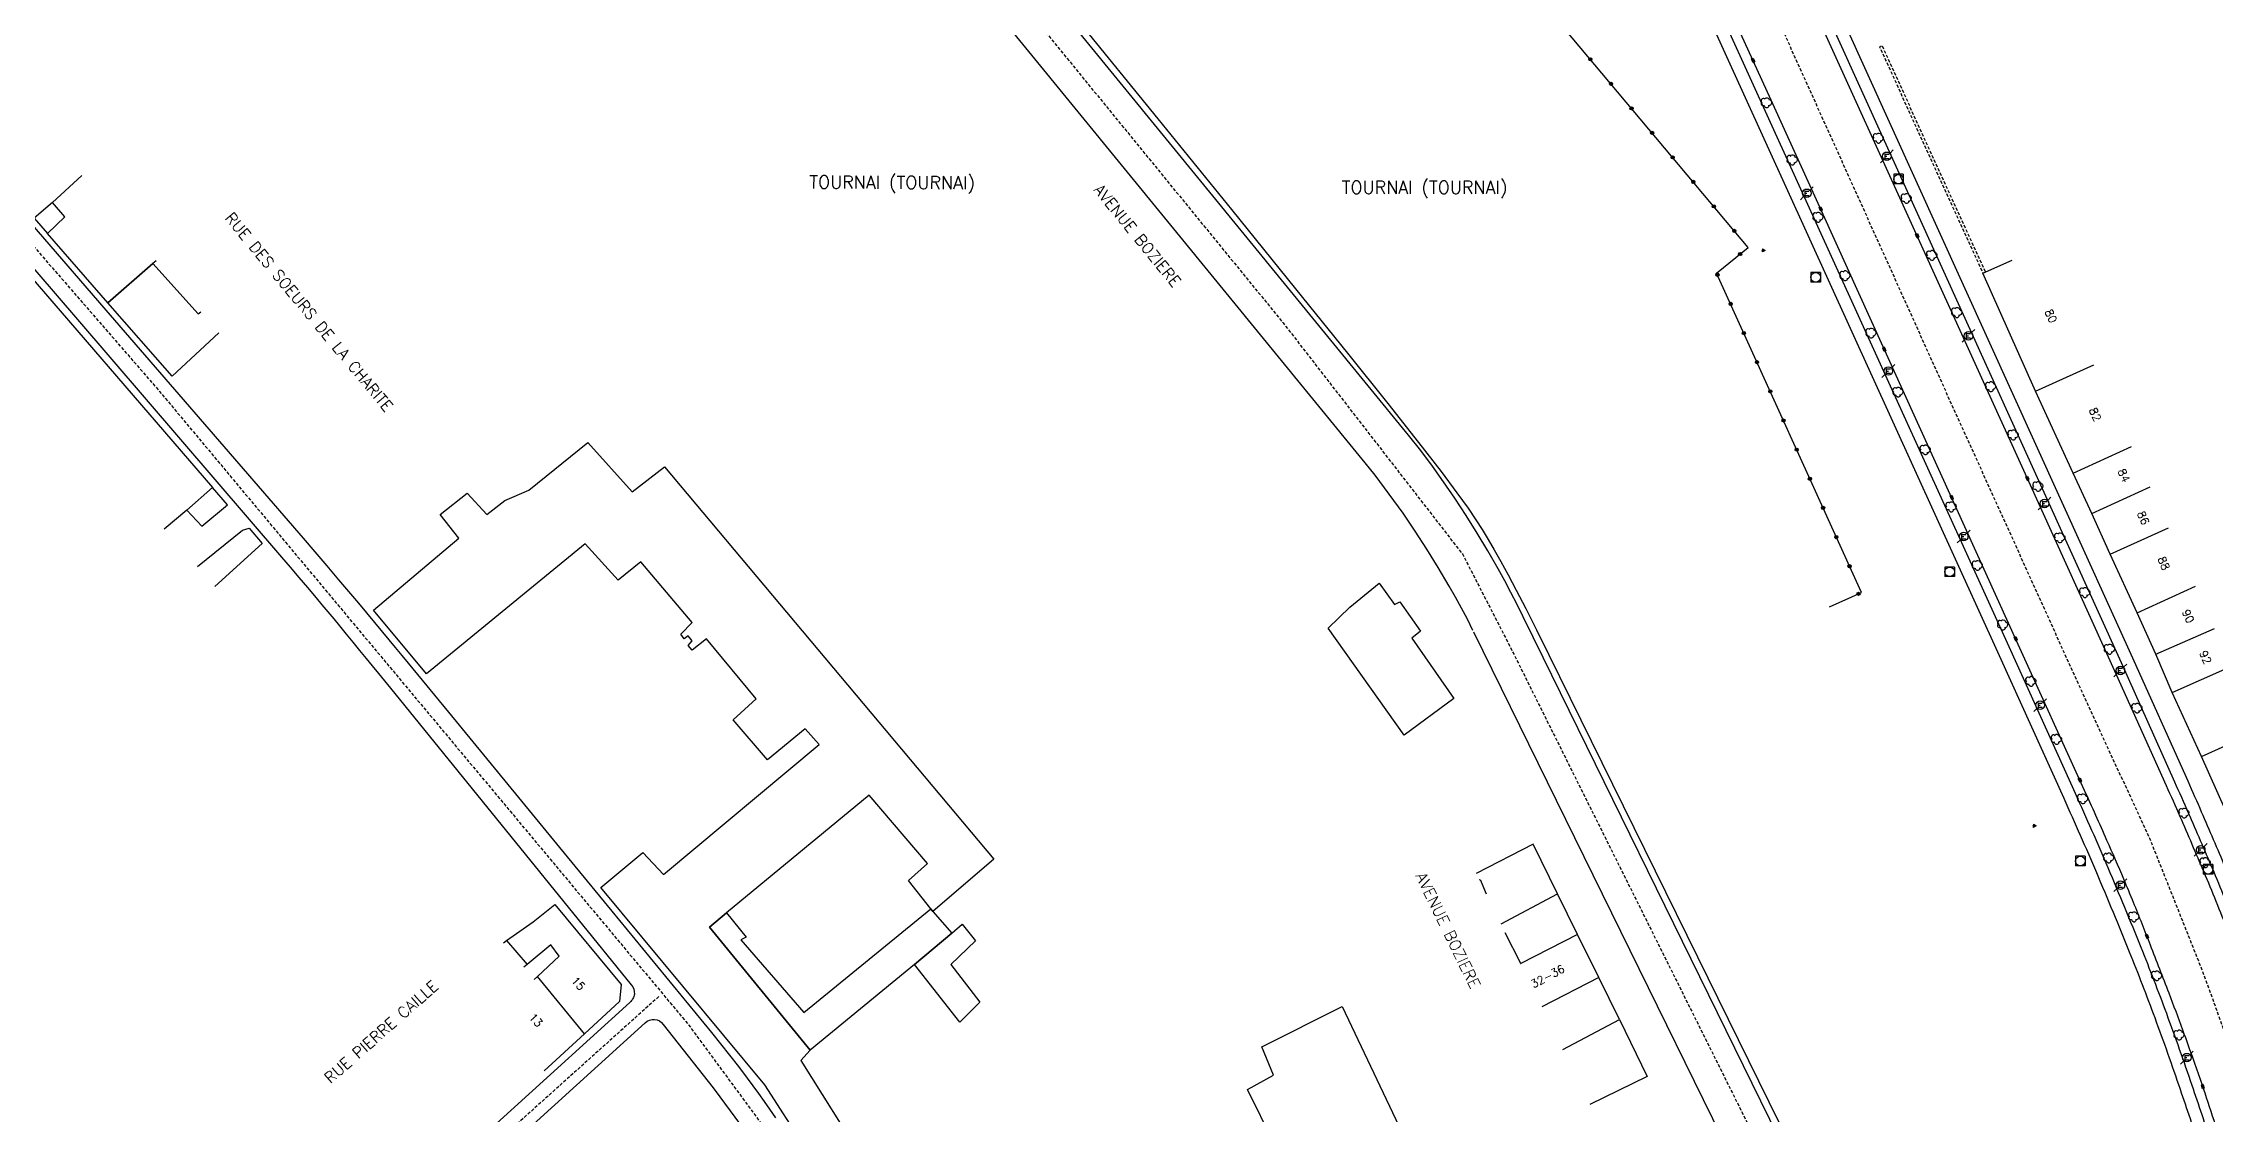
# Model space of a CAD drawing. Header units: millimetres. Extents: x 80999 to 82003, y 144000 to 145000.
# Drawn here: x 81310.5 to 81649.6, y 144591.4 to 144758.6 of the extents above; entities that cross this region are included whole.
import ezdxf
from ezdxf.enums import TextEntityAlignment as Align

# ---------------------------------------------------------------- set-up
doc = ezdxf.new("R2010")
doc.units = ezdxf.units.MM
doc.linetypes.add('DASHED', pattern=[0.75, 0.5, -0.25])
doc.layers.get('0').update_dxf_attribs({"linetype": 'CONTINUOUS'})
for name, color, linetype in [('W0001', 6, 'DASHED'), ('W0008', 7, 'CONTINUOUS'), ('W0100', 7, 'CONTINUOUS'), ('W0112', 1, 'DASHED'), ('W0300', 7, 'CONTINUOUS'), ('W0302', 3, 'CONTINUOUS'), ('W0322', 7, 'CONTINUOUS'), ('W0400', 7, 'CONTINUOUS'), ('W0420', 7, 'CONTINUOUS'), ('W0471', 7, 'CONTINUOUS'), ('W0851', 7, 'CONTINUOUS'), ('W0980', 7, 'CONTINUOUS'), ('W0989', 7, 'CONTINUOUS'), ('W0991', 7, 'CONTINUOUS'), ('W1102', 7, 'CONTINUOUS')]:
    doc.layers.add(name, color=color, linetype=linetype)
doc.styles.get("Standard").update_dxf_attribs({"font": 'romans.shx', "width": 0.85})

# ---------------------------------------------------------------- blocks, each defined once
blk = doc.blocks.new('T300')
for p, q in [((-0.8, 0.51), (-0.86, 0.34)), ((-0.86, 0.34), (-0.86, 0.17)), ((-0.86, 0.17), (-0.74, 0.06)), ((-0.69, 0.63), (-0.8, 0.51)), ((-0.8, -0.06), (-0.74, 0.06)), ((-0.74, 0.06), (-0.69, 0.11)), ((-0.57, 0.69), (-0.69, 0.63)), ((-0.46, 0.69), (-0.57, 0.69)), ((-0.29, 0.63), (-0.46, 0.69)), ((-0.29, 0.63), (-0.17, 0.74)), ((-0.23, 0.57), (-0.29, 0.63)), ((-0.17, 0.74), (-0.06, 0.8)), ((-0.06, 0.8), (0.06, 0.8)), ((0.06, 0.8), (0.23, 0.74)), ((0.23, 0.74), (0.34, 0.63)), ((0.34, 0.63), (0.4, 0.51)), ((0.46, 0.46), (0.34, 0.46)), ((0.4, 0.51), (0.4, 0.46)), ((0.57, 0.4), (0.46, 0.46)), ((0.57, 0.4), (0.69, 0.29)), ((0.69, 0.29), (0.74, 0.17)), ((0.74, 0.06), (0.69, -0.17)), ((0.74, 0.17), (0.74, 0.06)), ((-0.8, -0.17), (-0.8, -0.06)), ((-0.8, -0.23), (-0.8, -0.17)), ((-0.74, -0.34), (-0.8, -0.23)), ((-0.69, -0.4), (-0.74, -0.34)), ((-0.51, -0.46), (-0.69, -0.4)), ((-0.4, -0.46), (-0.51, -0.46)), ((-0.4, -0.46), (-0.34, -0.46)), ((-0.34, -0.46), (-0.34, -0.4)), ((-0.34, -0.51), (-0.34, -0.46)), ((-0.29, -0.63), (-0.34, -0.51)), ((-0.17, -0.74), (-0.29, -0.63)), ((-0.06, -0.8), (-0.17, -0.74)), ((0.06, -0.8), (-0.06, -0.8)), ((0.17, -0.74), (0.06, -0.8)), ((0.23, -0.69), (0.17, -0.74)), ((0.29, -0.46), (0.23, -0.46)), ((0.29, -0.63), (0.23, -0.69)), ((0.46, -0.4), (0.29, -0.46)), ((0.34, -0.51), (0.29, -0.63)), ((0.34, -0.51), (0.34, -0.46)), ((0.57, -0.34), (0.46, -0.4)), ((0.63, -0.29), (0.57, -0.34)), ((0.69, -0.17), (0.63, -0.29))]:
    blk.add_line(p, q)
blk = doc.blocks.new('T471')
for p, q in [((-0.333334, 0.333334), (-0.333334, -0.333334)), ((-0.333334, 0.333334), (0.333334, 0.333334)), ((-0.333334, 0), (0, 0)), ((0.500001, 0.500001), (1.000002, 1.000002)), ((-0.500001, -0.500001), (-1.000002, -1.000002)), ((-0.333334, -0.333334), (0.333334, -0.333334))]:
    blk.add_line(p, q)
blk.add_ellipse((0, 0), major_axis=(0.471405, 0.471405), ratio=1, start_param=5.4977871438, end_param=11.780972451)
blk = doc.blocks.new('T420')
for p, q in [((0.75, 0.75), (-0.75, 0.75)), ((-0.75, 0.75), (-0.75, -0.75)), ((0.75, 0.75), (0.75, -0.75)), ((0.75, -0.75), (-0.75, -0.75))]:
    blk.add_line(p, q)
blk.add_ellipse((0, 0), major_axis=(-0.53, 0.53), ratio=1, start_param=3.926991, end_param=10.210176)
blk = doc.blocks.new('T400')
for p, q in [((-0.15, 0.3), (0.15, 0.3)), ((-0.15, -0.25), (-0.15, 0.3)), ((-0.15, 0.15), (0.15, 0.15)), ((-0.15, 0), (0.15, 0)), ((0.15, 0.3), (0.15, -0.25)), ((-0.15, -0.15), (0.15, -0.15)), ((-0.15, -0.25), (-0.15, -0.3)), ((-0.15, -0.3), (0.15, -0.3)), ((0.15, -0.3), (0.15, -0.25))]:
    blk.add_line(p, q)
blk = doc.blocks.new('T851')
for p, q in [((-0.25, -0.15), (0, 0.32)), ((0, 0.32), (0.25, -0.15)), ((-0.25, -0.15), (0.25, -0.15))]:
    blk.add_line(p, q)
for major_axis in [(-0.106, 0.106), (-0.0354, 0.0354), (-0.0236, 0.0236)]:
    blk.add_ellipse((0, 0), major_axis=major_axis, ratio=1, start_param=3.926991, end_param=10.210176)
blk = doc.blocks.new('t322o')
at = {"color": 0, "linetype": 'Continuous'}
for radius in [0.25, 0.15]:
    blk.add_circle((0, 0), radius, dxfattribs=at)

msp = doc.modelspace()

# ---------------------------------------------------------------- linework, layer by layer
at = {"layer": 'W0001', "flags": 128}
for points in [[(81027.88, 145000), (81077.68, 144978.37), (81087.69, 144976.04), (81170.41, 144940.53), (81178.51, 144933.51), (81374.97, 144872.17), (81386.48, 144858.96), (81504.09, 144714.92), (81532.17, 144678.7), (81539.61, 144664.2), (81616.96, 144508.86), (81646.63, 144428.62), (81648.33, 144422.26), (81654.94, 144430.11), (81672.13, 144442.59)], [(81739.08, 144298.3), (81727.85, 144340.51), (81708.03, 144412.17), (81677.92, 144514.31), (81659.77, 144577.9), (81654.34, 144595.3), (81647.83, 144613.36), (81639.48, 144634.34), (81629.73, 144655.41), (81607.72, 144703.98), (81580.56, 144764.18), (81553.32, 144823.83), (81524.59, 144888.25), (81510.81, 144917.93), (81499.44, 144935.25), (81487.62, 144949.64), (81472.37, 144961.07), (81462.65, 144965.92), (81448.01, 144972.61)], [(81000.03, 144951.83), (81036.18, 144926.95), (81088.94, 144891.23), (81147.64, 144852.73), (81160.39, 144842.72), (81214.65, 144806.79), (81221.21, 144804.88), (81267.99, 144772.03), (81279.87, 144760.35), (81328.61, 144704.2), (81411.24, 144605.22), (81427.81, 144582.71), (81435.46, 144571), (81468.03, 144519.87), (81471.64, 144507.53)], [(81406.58, 144609.63), (81350, 144558.79), (81339.37, 144545), (81328.52, 144529.26), (81324.04, 144521.16)]]:
    msp.add_lwpolyline(points, dxfattribs=at)
at = {"layer": 'W0008'}
for points in [[(81505.05, 144951.24), (81506.74, 144948.45, -0.012694), (81506.8, 144948.35, -0.000516), (81508.18, 144945.76, -0.009104), (81508.59, 144944.95, -0.004546), (81509.38, 144943.31), (81516.41, 144928.42), (81528.84, 144901.06), (81544.84, 144865.83), (81558.15, 144836.36), (81564.02, 144823.45), (81570.43, 144809.42, -0.002417), (81570.57, 144809.11, -0.000196), (81572.15, 144805.56, -0.000614), (81573.17, 144803.25, -0.000499), (81574.42, 144800.42, -0.005178), (81575.88, 144796.98, -0.004345), (81576.44, 144795.6), (81636.76, 144662.55), (81645.13, 144643.93, -0.003509), (81647.28, 144639.07, -0.001963), (81651.01, 144630.39, -0.008473)], [(81666.95, 144518.77), (81657.25, 144552.2), (81649.71, 144578.26, 0.003149), (81649.49, 144579.02, 0.000686), (81648.4, 144582.6, 0.005544), (81647.35, 144585.9, 0.001993), (81644.25, 144595.14, 0.006766), (81640.29, 144606.31, 0.007273), (81636.32, 144616.58, 0.004946), (81631.18, 144628.97, 0.005232), (81626.09, 144640.57), (81616.01, 144662.9), (81526.36, 144859.95)], [(81683.58, 144523.7), (81673.54, 144556.82), (81666, 144582.65, 0.004077), (81665.26, 144585.1, 0.001457), (81663.13, 144591.9, 0.005911), (81661.28, 144597.53, 0.003208), (81657.69, 144607.79, 0.006332), (81653.03, 144620.34, 0.008473), (81649.26, 144629.64, 0.001963), (81645.53, 144638.31, 0.00351), (81643.39, 144643.14), (81635.03, 144661.76), (81574.15, 144796.03), (81573.96, 144795.95)], [(81668.63, 144519.94), (81659.12, 144552.74), (81651.58, 144578.8, 0.003149), (81651.35, 144579.58, 0.000686), (81650.25, 144583.17, 0.005544), (81649.19, 144586.51, 0.001993), (81646.09, 144595.76, 0.006766), (81642.11, 144606.98, 0.007273), (81638.12, 144617.31, 0.004946), (81632.97, 144629.73, 0.005232), (81627.86, 144641.37), (81617.78, 144663.7), (81559.87, 144790.98), (81560.05, 144791.07)], [(81651.35, 144584.54, 0.002962), (81649.52, 144590.26, 0.002965), (81647.63, 144595.95, 0.003499), (81646.4, 144599.49, 0.002515), (81644.64, 144604.39, 0.003149), (81642.48, 144610.17, 0.002415), (81639.58, 144617.67, 0.002685), (81636.94, 144624.32, 0.004843), (81635.42, 144627.98, 0.00321), (81632.79, 144634.04, 0.002475), (81629.28, 144641.86), (81618.94, 144664.66), (81609.1, 144686.37), (81597.84, 144711.17), (81588.48, 144731.83), (81580.33, 144749.72), (81572.74, 144766.39, 0.006801)], [(81651.7, 144619.83, 0.008473), (81647.95, 144629.08, 0.001963), (81644.22, 144637.74, 0.003511), (81642.09, 144642.56), (81634.29, 144659.92), (81620.57, 144690.13), (81603.3, 144728.15), (81587.11, 144763.78)]]:
    msp.add_lwpolyline(points, format="xyb", dxfattribs=at)
for points in [[(81544.74, 144662.6), (81541.58, 144668.99), (81540.65, 144670.88), (81539.69, 144672.76), (81538.71, 144674.62), (81537.7, 144676.47), (81536.08, 144679.27), (81534.41, 144682.05), (81532.68, 144684.8), (81530.9, 144687.51), (81529.18, 144690.04), (81527.42, 144692.53), (81525.59, 144694.98), (81523.7, 144697.38), (81447.18, 144791.06)], [(81533.76, 144666.83), (81532.88, 144668.59), (81531.96, 144670.34), (81531.02, 144672.06), (81530.04, 144673.77), (81528.31, 144676.67), (81526.54, 144679.53), (81524.71, 144682.36), (81522.83, 144685.15), (81521.41, 144687.16), (81519.96, 144689.14), (81518.46, 144691.09), (81516.93, 144693.01), (81441.29, 144785.63)], [(81283.83, 144758.97), (81320.89, 144716.11), (81351.02, 144681.28), (81352.89, 144679.11), (81354.74, 144676.94), (81356.58, 144674.76), (81358.42, 144672.58), (81359.68, 144671.09), (81360.93, 144669.59), (81362.18, 144668.09), (81363.43, 144666.59), (81364.43, 144665.37), (81365.43, 144664.16), (81366.43, 144662.94), (81367.43, 144661.72), (81373.73, 144654.06), (81392.27, 144631.49), (81399.26, 144622.99), (81414.8, 144604.04), (81416.23, 144602.28), (81417.63, 144600.5), (81419.02, 144598.7), (81420.39, 144596.89), (81421.28, 144595.69), (81422.16, 144594.48), (81423.03, 144593.26), (81423.88, 144592.03), (81424.81, 144590.67)], [(81280.81, 144756.13), (81315.8, 144715.42), (81347.67, 144678.3), (81349.02, 144676.72), (81350.37, 144675.14), (81351.72, 144673.55), (81353.06, 144671.96), (81353.98, 144670.86), (81354.9, 144669.75), (81355.82, 144668.65), (81356.73, 144667.54), (81357.78, 144666.27), (81358.82, 144665), (81359.86, 144663.73), (81360.9, 144662.46), (81361.84, 144661.3), (81362.79, 144660.14), (81363.73, 144658.98), (81364.67, 144657.82), (81402.29, 144611.46), (81402.51, 144611.14), (81402.67, 144610.8), (81402.76, 144610.43), (81402.77, 144610.04), (81402.74, 144609.85), (81402.7, 144609.67), (81402.63, 144609.49), (81402.55, 144609.32), (81402.46, 144609.16), (81402.35, 144609.01), (81402.22, 144608.86), (81402.09, 144608.73), (81371.08, 144580.61)], [(81533.84, 144666.62), (81607.04, 144517.53), (81607.25, 144517.01), (81607.39, 144516.46), (81607.46, 144515.91), (81607.47, 144515.35), (81607.46, 144515.05), (81607.43, 144514.74), (81607.39, 144514.44), (81607.33, 144514.15), (81607.26, 144513.85), (81607.16, 144513.56), (81607.04, 144513.28), (81606.9, 144513.01), (81606.57, 144512.52), (81606.18, 144512.09), (81605.73, 144511.71), (81605.23, 144511.4)], [(81645.58, 144517.54), (81621.81, 144516.62), (81620.96, 144516.62), (81620.11, 144516.68), (81619.26, 144516.83), (81618.44, 144517.07), (81617.74, 144517.35), (81617.07, 144517.71), (81616.45, 144518.14), (81615.87, 144518.63), (81615.35, 144519.19), (81614.9, 144519.79), (81614.5, 144520.44), (81614.15, 144521.11), (81544.72, 144662.6)], [(81379.62, 144582.99), (81404.46, 144605.54), (81404.78, 144605.78), (81405.13, 144605.96), (81405.53, 144606.07), (81405.93, 144606.08), (81406.32, 144606), (81406.68, 144605.83), (81406.99, 144605.59), (81407.26, 144605.3), (81415.1, 144595.36), (81416.14, 144593.96), (81427.11, 144579.08)]]:
    msp.add_lwpolyline(points, dxfattribs=at)
at = {"layer": 'W0100'}
for p, q in [((81311.89, 144733.7), (81316.48, 144737.92)), ((81296.88, 144735.55), (81336.88, 144689.19)), ((81311.89, 144733.7), (81309.04, 144731.25)), ((81313.84, 144731.47), (81311.89, 144733.7)), ((81309.04, 144731.25), (81311.09, 144728.88)), ((81311.09, 144728.88), (81313.84, 144731.47)), ((81320.52, 144718.05), (81311.09, 144728.88)), ((81327.55, 144724.18), (81320.52, 144718.05)), ((81328.06, 144724.62), (81327.55, 144724.18)), ((81330.56, 144706.55), (81320.52, 144718.05)), ((81336.88, 144689.19), (81332.87, 144685.62)), ((81339.24, 144686.46), (81336.88, 144689.19)), ((81341.59, 144682.51), (81342.61, 144682.85)), ((81514.55, 144670.48), (81519.13, 144674.24)), ((81370.31, 144660.06), (81362.04, 144670.03)), ((81511.12, 144667.21), (81514.55, 144670.48)), ((81538.14, 144621.02), (81546.98, 144625.7)), ((81550.09, 144619.36), (81546.98, 144625.7)), ((81382.81, 144618.4), (81386.03, 144614.67)), ((81414.5, 144620.5), (81430.24, 144601.28)), ((81446.55, 144614.63), (81452.36, 144619.54)), ((81452.36, 144619.54), (81454, 144620.93)), ((81541.25, 144614.82), (81538.81, 144619.58)), ((81550.09, 144619.36), (81541.25, 144614.82)), ((81553.4, 144612.61), (81550.09, 144619.36)), ((81453.61, 144605.64), (81446.55, 144614.63)), ((81541.19, 144614.79), (81541.25, 144614.82)), ((81387.11, 144612.28), (81387.66, 144612.79)), ((81394.96, 144603.82), (81387.66, 144612.79)), ((81553.4, 144612.61), (81544.51, 144608.03)), ((81556.62, 144606.05), (81553.4, 144612.61)), ((81547.77, 144601.37), (81556.62, 144606.05)), ((81394.96, 144603.82), (81388.71, 144598.06)), ((81430.24, 144601.28), (81428.78, 144599.63)), ((81428.78, 144599.63), (81438.71, 144583.85))]:
    msp.add_line(p, q, dxfattribs=at)
for points in [[(81320.52, 144718.05), (81327.55, 144724.18), (81334.65, 144716.29), (81335.04, 144716.62)], [(81337.89, 144713.36), (81330.56, 144706.55)], [(81362.04, 144670.03), (81375.38, 144681.27), (81372.46, 144684.94), (81376.68, 144688.28), (81379.74, 144684.94), (81382.56, 144687.17), (81386.3, 144688.76), (81395.5, 144696.23), (81402.44, 144688.51), (81407.49, 144692.42), (81458.92, 144631.12), (81449.38, 144622.93)], [(81332.87, 144685.62), (81329.32, 144682.65)], [(81332.87, 144685.62), (81335.22, 144683.15), (81339.24, 144686.46)], [(81334.56, 144676.83), (81341.59, 144682.51)], [(81342.61, 144682.85), (81344.65, 144680.43), (81337.24, 144673.69)], [(81397.55, 144626.7), (81404.08, 144632.14), (81407.31, 144628.73), (81431.64, 144649.02), (81429.47, 144651.48), (81423.59, 144646.62), (81418.19, 144652.89), (81421.79, 144656.14), (81414.03, 144665.52), (81411.82, 144663.74), (81411.19, 144664.47), (81411.82, 144665.2), (81411.19, 144665.98), (81410.53, 144665.52), (81410.01, 144666.26), (81411.82, 144668.08), (81403.8, 144677.55), (81400.27, 144674.71), (81395.11, 144680.4), (81370.31, 144660.06)], [(81519.13, 144674.24), (81521.49, 144670.89), (81522.32, 144671.29), (81525.57, 144666.75), (81524.23, 144665.62), (81530.75, 144656.19), (81523, 144650.48), (81511.12, 144667.21)], [(81449.38, 144622.93), (81449.06, 144623.34), (81445.59, 144627.77), (81448.57, 144630.42), (81439.43, 144641.12), (81417.17, 144622.71), (81414.5, 144620.5)], [(81546.98, 144625.7), (81543.18, 144633.45), (81534.28, 144628.88)], [(81534.77, 144627.88), (81534.9, 144627.95), (81535.84, 144625.69)], [(81435.74, 144576.26), (81423.13, 144595.86), (81397.55, 144626.7)], [(81382.81, 144618.4), (81386.98, 144621.34), (81390.36, 144624.04)], [(81390.36, 144624.04), (81400.72, 144611.53), (81400.45, 144608.87), (81394.96, 144603.82)], [(81449.38, 144622.93), (81452.36, 144619.54), (81446.55, 144614.63), (81430.24, 144601.28), (81414.5, 144620.5), (81417.17, 144622.71), (81420.22, 144618.92), (81419.41, 144618.49), (81429.23, 144607.15), (81449.06, 144623.34), (81449.38, 144622.93)], [(81382.34, 144618.06), (81382.81, 144618.4)], [(81387.66, 144612.79), (81391.03, 144615.95), (81389.71, 144617.74), (81386.03, 144614.67)], [(81454, 144620.93), (81456.05, 144618.36), (81452.2, 144614.63), (81456.71, 144608.77), (81453.61, 144605.64)], [(81386.03, 144614.67), (81385.5, 144614.22)], [(81513.35, 144608.11), (81534.02, 144564.55), (81520.96, 144558.34), (81506.77, 144588.69), (81502.63, 144586.79), (81498.54, 144595.11), (81502.62, 144597.34), (81500.76, 144601.8), (81513.35, 144608.11)], [(81556.62, 144606.05), (81560.99, 144597.14), (81552, 144592.76)]]:
    msp.add_lwpolyline(points, dxfattribs=at)
at = {"layer": 'W0100', "flags": 128}
msp.add_lwpolyline([(81651.23, 144638.86), (81647.54, 144647.13), (81642.97, 144657.16), (81640.4, 144663.14), (81637.5, 144669.62), (81633.3, 144678.74), (81630.41, 144685.12), (81627.51, 144691.43), (81621.63, 144704.23), (81613.41, 144722.68), (81617.98, 144724.72)], dxfattribs=at)
at = {"layer": 'W0112', "flags": 128}
msp.add_lwpolyline([(81613.82, 144722.87), (81597.66, 144758.21), (81597.26, 144758.02), (81598.2, 144755.96), (81613.41, 144722.68)], dxfattribs=at)
at = {"layer": 'W0302'}
for points in [[(81472.01, 144762.18, 22.1), (81484.52, 144746.79, 22.08), (81496.04, 144732.6, 22.05), (81506.05, 144720.24, 22.03), (81514.15, 144710.19, 22.01), (81520.46, 144702.28, 21.99), (81525.25, 144696.22, 21.98), (81528.77, 144691.69, 21.97), (81531.26, 144688.37, 21.96), (81532.99, 144685.95, 21.95), (81534.22, 144684.14, 21.94), (81535.18, 144682.6, 21.94), (81536.11, 144681.07, 21.93), (81537.07, 144679.44, 21.92), (81538.1, 144677.62, 21.92), (81539.24, 144675.54, 21.91), (81540.53, 144673.12, 21.9), (81542, 144670.28, 21.89), (81543.68, 144666.95, 21.88), (81545.62, 144663.04, 21.86)], [(81545.62, 144663.04, 21.86), (81568.81, 144615.83, 21.64), (81586.32, 144580.28, 21.48), (81598.97, 144554.72, 21.36), (81607.56, 144537.49, 21.28), (81612.92, 144526.93, 21.23), (81615.86, 144521.38, 21.21), (81617.18, 144519.17, 21.2), (81617.72, 144518.64, 21.2), (81618.18, 144518.41, 21.16), (81618.94, 144518.22, 20.87), (81620.28, 144518.07, 20.09), (81622.49, 144517.99, 18.56), (81625.85, 144517.99, 16.03), (81630.64, 144518.08, 12.26), (81637.15, 144518.29, 7), (81645.65, 144518.62, 0)]]:
    msp.add_polyline3d(points, dxfattribs=at)
at = {"layer": 'W0322', "flags": 128}
msp.add_lwpolyline([(81589.43, 144670.51), (81594.43, 144672.77), (81571.82, 144722.68), (81576.75, 144726.69), (81516.87, 144798.09), (81534.91, 144813.04), (81497.83, 144858.22), (81493.74, 144854.86)], dxfattribs=at)
at = {"layer": 'W1102', "flags": 128}
for points in [[(81621.63, 144704.23), (81630.74, 144708.36)], [(81627.51, 144691.43), (81636.6, 144695.6)], [(81630.41, 144685.12), (81639.51, 144689.27)], [(81633.3, 144678.74), (81642.39, 144682.89)], [(81637.5, 144669.62), (81646.6, 144673.75)], [(81640.4, 144663.14), (81649.56, 144667.15)], [(81642.97, 144657.16), (81652.11, 144661.2)], [(81647.54, 144647.13), (81656.65, 144651.24)]]:
    msp.add_lwpolyline(points, dxfattribs=at)

# ---------------------------------------------------------------- block references
at = {"layer": 'W0300'}
for p in [(81579.64, 144749.28), (81597.11, 144743.75), (81583.65, 144740.34), (81601.48, 144734.34), (81587.68, 144731.4), (81591.9, 144722.26), (81605.47, 144725.44), (81609.36, 144716.51), (81595.96, 144713.3), (81600.17, 144704.08), (81614.65, 144704.92), (81604.44, 144695.07), (81618.17, 144697.38), (81622.05, 144689.33), (81608.48, 144686.15), (81625.44, 144681.32), (81612.57, 144676.99), (81629.36, 144672.76), (81616.53, 144667.7), (81633.2, 144663.91), (81620.94, 144658.88), (81637.5, 144654.7), (81624.93, 144649.82), (81629.03, 144640.54), (81644.85, 144638.3), (81633.07, 144631.28), (81648.15, 144630.55), (81637.02, 144622.09), (81640.57, 144612.88), (81644.07, 144603.62)]:
    msp.add_blockref('T300', p, dxfattribs=at)
at = {"layer": 'W0322'}
for p, rotation in [((81552.1, 144756.08), 129.9888358332532), ((81555.31, 144752.25), 129.9888358332532), ((81558.53, 144748.42), 129.9888358332532), ((81561.74, 144744.59), 129.9888358332532), ((81564.95, 144740.76), 129.9888358332532), ((81568.17, 144736.93), 129.9888358332532), ((81571.38, 144733.1), 129.9888358332532), ((81574.59, 144729.27), 129.9888358332532), ((81575.48, 144725.66), 39.14136227349992), ((81571.94, 144722.42), 114.3709583635943), ((81574.01, 144717.87), 114.3709583635943), ((81576.07, 144713.31), 114.3709583635943), ((81578.13, 144708.76), 114.3709583635943), ((81580.2, 144704.2), 114.3709583635943), ((81582.26, 144699.65), 114.3709583635943), ((81584.32, 144695.09), 114.3709583635943), ((81586.39, 144690.54), 114.3709583635943), ((81588.45, 144685.99), 114.3709583635943), ((81590.51, 144681.43), 114.3709583635943), ((81592.58, 144676.88), 114.3709583635943), ((81593.98, 144672.57), 24.37095836339122)]:
    msp.add_blockref('t322o', p, dxfattribs=dict(at, rotation=rotation))
at = {"layer": 'W0400'}
for p, rotation in [((81577.53, 144755.92), 24.29521645255045), ((81588.07, 144732.72), 24.93542369912735), ((81603.15, 144728.53), 22.44944878439715), ((81598, 144710.77), 202.2122507884043), ((81620.35, 144690.63), 23.15433323693529), ((81608.55, 144687.64), 23.45498397708727), ((81618.54, 144665.58), 23.12136104461348), ((81628.56, 144643.47), 24.14087771592277), ((81639.04, 144619.04), 21.46746206915568), ((81647.74, 144595.57), 196.4065091030004)]:
    msp.add_blockref('T400', p, dxfattribs=dict(at, rotation=rotation))
at = {"layer": 'W0420'}
for p in [(81600.22, 144737.36), (81587.29, 144722.02), (81608.22, 144676), (81628.63, 144630.81), (81648.58, 144629.51)]:
    msp.add_blockref('T420', p, dxfattribs=at)
at = {"layer": 'W0471'}
for p in [(81598.41, 144740.93), (81585.91, 144735.15), (81611.15, 144712.89), (81598.64, 144707.38), (81623.04, 144686.67), (81610.41, 144681.51), (81634.88, 144660.6), (81622.35, 144655.17), (81647.43, 144632.56), (81634.88, 144627.04), (81645.27, 144600.1)]:
    msp.add_blockref('T471', p, dxfattribs=at)
at = {"layer": 'W0851', "rotation": 266.8296618105716}
for p in [(81579.1, 144726.22), (81621.42, 144636.31)]:
    msp.add_blockref('T851', p, dxfattribs=at)

# ---------------------------------------------------------------- texts
at = {"layer": 'W0980'}
msp.add_text('TOURNAI (TOURNAI)', height=2, rotation=359.7003, dxfattribs=at).set_placement((81443.04, 144736.71), align=Align.MIDDLE)
msp.add_text('TOURNAI (TOURNAI)', height=2, dxfattribs=at).set_placement((81526.2, 144735.93), align=Align.MIDDLE)
at = {"layer": 'W0989'}
for s, rotation, p in [('AVENUE BOZIERE', 309.2319, (81481.36, 144728.55)), ('RUE DES SOEURS DE LA CHARITE', 309.6, (81351.97, 144716.6)), ('AVENUE BOZIERE', 295.9959, (81529.88, 144619.98)), ('RUE PIERRE CAILLE', 41.5692, (81363.23, 144604.13))]:
    msp.add_text(s, height=1.75, rotation=rotation, dxfattribs=at).set_placement(p, align=Align.MIDDLE)
at = {"layer": 'W0991'}
for s, rotation, p in [('80', 294.5553, (81624.04, 144715.96)), ('82', 294.5553, (81630.95, 144700.59)), ('84', 294.5553, (81635.43, 144691.05)), ('86', 294.5553, (81638.45, 144684.43)), ('88', 294.5553, (81641.66, 144677.33)), ('90', 294.5553, (81645.46, 144669.06)), ('92', 294.5553, (81648.18, 144662.64)), ('32-36', 27.9178, (81545.43, 144612.8)), ('15', 312.6802, (81394.01, 144611.68)), ('13', 312.7673, (81387.4, 144605.96))]:
    msp.add_text(s, height=1.25, rotation=rotation, dxfattribs=at).set_placement(p, align=Align.MIDDLE)

doc.saveas('drawing.dxf')
